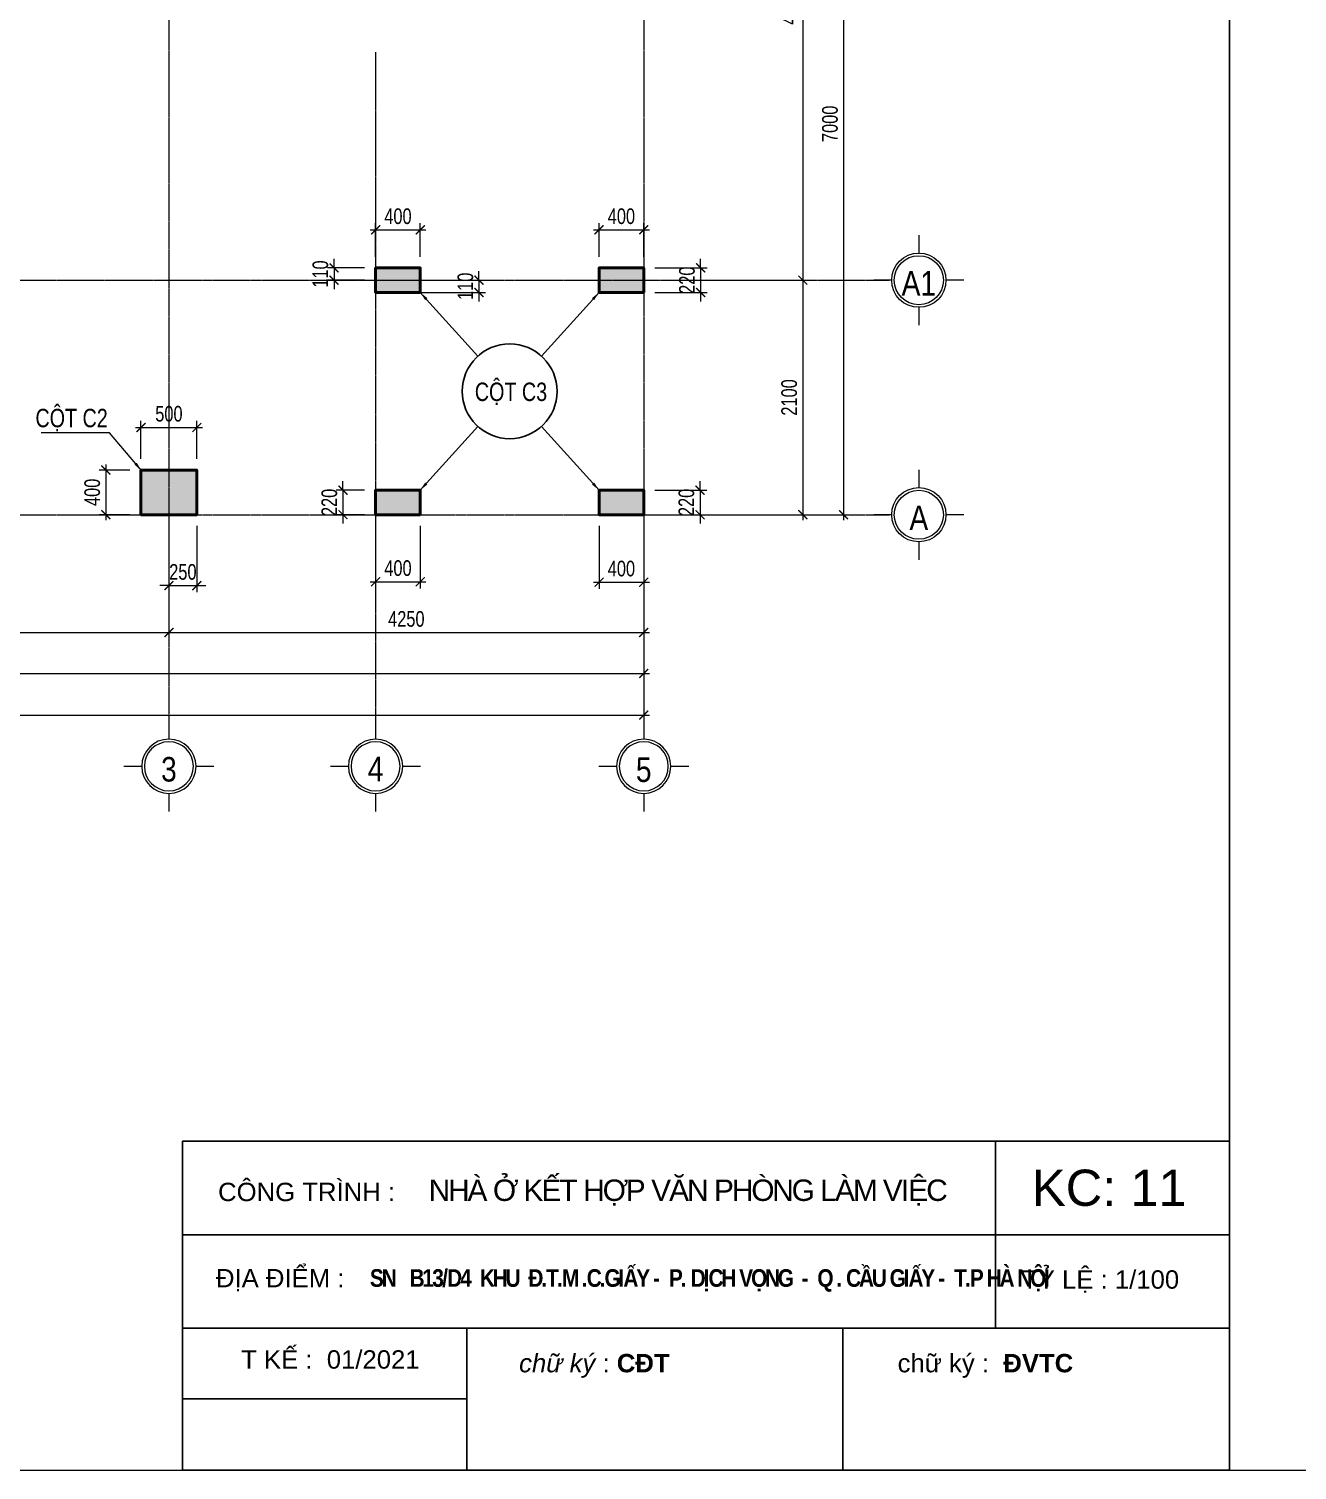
# Model space of a CAD drawing. Extents: x -165145 to 691808, y -202842 to 311040.
# Drawn here: x 591962 to 603314, y 153938 to 166844 of the extents above; entities that cross this region are included whole.
import ezdxf
from ezdxf.enums import TextEntityAlignment as Align

# ---------------------------------------------------------------- set-up
doc = ezdxf.new("R2010")
doc.units = 0
doc.header["$LTSCALE"] = 10
doc.header["$MEASUREMENT"] = 0
doc.linetypes.add('HIDDEN', pattern=[2.3807, 1.587, -0.7937])
doc.linetypes.add('TIM', pattern=[26.01, 10, -3, 0.01, -3, 10])
doc.layers.get('0').update_dxf_attribs({"linetype": 'CONTINUOUS'})
doc.layers.get('Defpoints').update_dxf_attribs({"color": 5, "linetype": 'CONTINUOUS'})
for name, color, linetype, lineweight in [('DIM', 8, 'CONTINUOUS', 13), ('GE_KC_NETKHUAT', 9, 'HIDDEN', 20), ('KHUNG', 9, 'CONTINUOUS', 13), ('TEXT', 4, 'CONTINUOUS', 20), ('TRUC', 251, 'TIM', 5), ('wall', 7, 'CONTINUOUS', 50)]:
    doc.layers.add(name, color=color, linetype=linetype, lineweight=lineweight)
for name, color, linetype in [('KCS_BORDER', 3, 'CONTINUOUS'), ('KCS_DIM', 1, 'CONTINUOUS'), ('KCS_TEXT', 2, 'CONTINUOUS')]:
    doc.layers.add(name, color=color, linetype=linetype)
doc.styles.add('KCS_BIGTEXT', font='arial.ttf', dxfattribs={"width": 0.75})
doc.styles.add('KCS_SMTEXT', font='arial.ttf', dxfattribs={"width": 0.7})
doc.styles.add('SMTEXT', font='arial.ttf', dxfattribs={"width": 0.7})
doc.styles.add('STYLE1', font='')
doc.styles.add('VNARIALH', font='', dxfattribs={"width": 0.75})
doc.styles.add('VnArialNarrowH', font='')
doc.styles.get('STYLE1').set_extended_font_data('.VnAvantH')
doc.styles.get('VNARIALH').set_extended_font_data('.VnArialH')
doc.styles.get('VnArialNarrowH').set_extended_font_data('.VnArial NarrowH')
doc.dimstyles.new('KCS_DIM50', dxfattribs={"dimscale": 50, "dimtxt": 2.5, "dimasz": 1.6, "dimexe": 1.2, "dimexo": 0, "dimgap": 1, "dimtad": 1, "dimdec": 0, "dimzin": 0, "dimdsep": 46, "dimtxsty": 'KCS_SMTEXT', "dimblk": 'ARCHTICK', "dimcen": 0, "dimdle": 1, "dimclrd": 256, "dimclre": 256, "dimclrt": 2, "dimadec": 0, "dimazin": 0, "dimtfac": 1, "dimtdec": 0, "dimtix": 1, "dimtmove": 2, "dimatfit": 3, "dimfxl": 1, "dimtolj": 1, "dimtzin": 0, "dimarcsym": 0})

# ---------------------------------------------------------------- blocks, each defined once
blk = doc.blocks.new('_ArchTick')
at = {"color": 0, "linetype": 'ByBlock', "const_width": 0.15}
blk.add_lwpolyline([(-0.5, -0.5), (0.5, 0.5)], dxfattribs=at)
blk = doc.blocks.new('*D408')
at = {"layer": 'Defpoints', "color": 0, "ltscale": 0.05, "transparency": 16777216}
for p in [(1370991, -232512), (1370991, -234612), (1372056, -234612)]:
    blk.add_point(p, dxfattribs=at)
at = {"layer": 'KCS_DIM', "color": 1, "lineweight": -2, "ltscale": 0.05, "transparency": 16777216}
for p, q in [((1371091, -232512), (1372116, -232512)), ((1372056, -232462), (1372056, -234662)), ((1371091, -234612), (1372116, -234612))]:
    blk.add_line(p, q, dxfattribs=at)
at = {"layer": 'KCS_DIM', "color": 1, "lineweight": -2, "ltscale": 0.05, "transparency": 16777216, "xscale": 80, "yscale": 80, "zscale": 80}
for p, rotation in [((1372056, -232512), 90), ((1372056, -234612), 270)]:
    blk.add_blockref('_ArchTick', p, dxfattribs=dict(at, rotation=rotation))
at = {"layer": 'KCS_DIM', "color": 2, "ltscale": 0.05, "transparency": 16777216, "insert": (1371934, -233562), "char_height": 140, "attachment_point": 5, "rotation": 90, "style": 'KCS_BIGTEXT'}
blk.add_mtext('\\A1;2100', dxfattribs=at)
blk = doc.blocks.new('*D409')
at = {"layer": 'Defpoints', "color": 0, "ltscale": 0.05, "transparency": 16777216}
for p in [(1369796, -227612), (1371679, -232512), (1372056, -232512)]:
    blk.add_point(p, dxfattribs=at)
at = {"layer": 'KCS_DIM', "color": 1, "lineweight": -2, "ltscale": 0.05, "transparency": 16777216}
for p, q in [((1369896, -227612), (1372116, -227612)), ((1372056, -227562), (1372056, -232562)), ((1371779, -232512), (1372116, -232512))]:
    blk.add_line(p, q, dxfattribs=at)
at = {"layer": 'KCS_DIM', "color": 1, "lineweight": -2, "ltscale": 0.05, "transparency": 16777216, "xscale": 80, "yscale": 80, "zscale": 80}
for p, rotation in [((1372056, -227612), 90), ((1372056, -232512), 270)]:
    blk.add_blockref('_ArchTick', p, dxfattribs=dict(at, rotation=rotation))
at = {"layer": 'KCS_DIM', "color": 2, "ltscale": 0.05, "transparency": 16777216, "insert": (1371934, -230062), "char_height": 140, "attachment_point": 5, "rotation": 90, "style": 'KCS_BIGTEXT'}
blk.add_mtext('\\A1;4900', dxfattribs=at)
blk = doc.blocks.new('*D410')
at = {"layer": 'Defpoints', "color": 0, "ltscale": 0.05, "transparency": 16777216}
for p in [(1370738, -227612), (1371634, -234612), (1372421, -234612)]:
    blk.add_point(p, dxfattribs=at)
at = {"layer": 'KCS_DIM', "color": 1, "lineweight": -2, "ltscale": 0.05, "transparency": 16777216}
for p, q in [((1370838, -227612), (1372481, -227612)), ((1372421, -227562), (1372421, -234662)), ((1371734, -234612), (1372481, -234612))]:
    blk.add_line(p, q, dxfattribs=at)
at = {"layer": 'KCS_DIM', "color": 1, "lineweight": -2, "ltscale": 0.05, "transparency": 16777216, "xscale": 80, "yscale": 80, "zscale": 80}
for p, rotation in [((1372421, -227612), 90), ((1372421, -234612), 270)]:
    blk.add_blockref('_ArchTick', p, dxfattribs=dict(at, rotation=rotation))
at = {"layer": 'KCS_DIM', "color": 2, "ltscale": 0.05, "transparency": 16777216, "insert": (1372299, -231112), "char_height": 140, "attachment_point": 5, "rotation": 90, "style": 'KCS_BIGTEXT'}
blk.add_mtext('\\A1;7000', dxfattribs=at)
blk = doc.blocks.new('tentruc')
at = {"layer": 'DIM'}
for p, q in [((0, 311), (0, 516)), ((-516, 0), (-311, 0)), ((-516, 0), (-311, 0)), ((311, 0), (516, 0)), ((311, 0), (516, 0)), ((0, -516), (0, -311))]:
    blk.add_line(p, q, dxfattribs=at)
at = {"layer": 'DIM', "ltscale": 0.5}
blk.add_circle((0, 0), 311, dxfattribs=at)
at = {"layer": 'DIM'}
blk.add_circle((0, 0), 281, dxfattribs=at)
at = {"layer": 'DIM', "color": 7, "linetype": 'ByBlock', "ltscale": 0.5, "style": 'VNARIALH', "width": 1.1}
blk.add_attdef('A', text='', height=281, dxfattribs=at).set_placement((0, -107), align=Align.CENTER)
blk = doc.blocks.new('*D442')
at = {"layer": 'Defpoints', "color": 0, "ltscale": 0.05, "transparency": 16777216}
for p in [(1355782, -234240), (1370632, -234240), (1370632, -236033)]:
    blk.add_point(p, dxfattribs=at)
at = {"layer": 'KCS_DIM', "color": 1, "lineweight": -2, "ltscale": 0.05, "transparency": 16777216}
for p, q in [((1355782, -234340), (1355782, -236093)), ((1370632, -234340), (1370632, -236093)), ((1355732, -236033), (1370682, -236033))]:
    blk.add_line(p, q, dxfattribs=at)
at = {"layer": 'KCS_DIM', "color": 1, "lineweight": -2, "ltscale": 0.05, "transparency": 16777216, "xscale": 80, "yscale": 80, "zscale": 80, "rotation": 180}
blk.add_blockref('_ArchTick', (1355782, -236033), dxfattribs=at)
at = {"layer": 'KCS_DIM', "color": 1, "lineweight": -2, "ltscale": 0.05, "transparency": 16777216, "xscale": 80, "yscale": 80, "zscale": 80}
blk.add_blockref('_ArchTick', (1370632, -236033), dxfattribs=at)
at = {"layer": 'KCS_DIM', "color": 2, "ltscale": 0.05, "transparency": 16777216, "insert": (1363207, -235912), "char_height": 140, "attachment_point": 5, "style": 'KCS_BIGTEXT'}
blk.add_mtext('\\A1;14850', dxfattribs=at)
blk = doc.blocks.new('*D443')
at = {"layer": 'Defpoints', "color": 0, "ltscale": 0.05, "transparency": 16777216}
for p in [(1366382, -234612), (1370632, -234612), (1370632, -235667)]:
    blk.add_point(p, dxfattribs=at)
at = {"layer": 'KCS_DIM', "color": 1, "lineweight": -2, "ltscale": 0.05, "transparency": 16777216}
for p, q in [((1366382, -234712), (1366382, -235727)), ((1370632, -234712), (1370632, -235727)), ((1366332, -235667), (1370682, -235667))]:
    blk.add_line(p, q, dxfattribs=at)
at = {"layer": 'KCS_DIM', "color": 1, "lineweight": -2, "ltscale": 0.05, "transparency": 16777216, "xscale": 80, "yscale": 80, "zscale": 80, "rotation": 180}
blk.add_blockref('_ArchTick', (1366382, -235667), dxfattribs=at)
at = {"layer": 'KCS_DIM', "color": 1, "lineweight": -2, "ltscale": 0.05, "transparency": 16777216, "xscale": 80, "yscale": 80, "zscale": 80}
blk.add_blockref('_ArchTick', (1370632, -235667), dxfattribs=at)
at = {"layer": 'KCS_DIM', "color": 2, "ltscale": 0.05, "transparency": 16777216, "insert": (1368507, -235546), "char_height": 140, "attachment_point": 5, "style": 'KCS_BIGTEXT'}
blk.add_mtext('\\A1;4250', dxfattribs=at)
blk = doc.blocks.new('*D444')
at = {"layer": 'Defpoints', "color": 0, "ltscale": 0.05, "transparency": 16777216}
for p in [(1361082, -234612), (1366382, -234612), (1366382, -235667)]:
    blk.add_point(p, dxfattribs=at)
at = {"layer": 'KCS_DIM', "color": 1, "lineweight": -2, "ltscale": 0.05, "transparency": 16777216}
for p, q in [((1361082, -234712), (1361082, -235727)), ((1366382, -234712), (1366382, -235727)), ((1361032, -235667), (1366432, -235667))]:
    blk.add_line(p, q, dxfattribs=at)
at = {"layer": 'KCS_DIM', "color": 1, "lineweight": -2, "ltscale": 0.05, "transparency": 16777216, "xscale": 80, "yscale": 80, "zscale": 80, "rotation": 180}
blk.add_blockref('_ArchTick', (1361082, -235667), dxfattribs=at)
at = {"layer": 'KCS_DIM', "color": 1, "lineweight": -2, "ltscale": 0.05, "transparency": 16777216, "xscale": 80, "yscale": 80, "zscale": 80}
blk.add_blockref('_ArchTick', (1366382, -235667), dxfattribs=at)
at = {"layer": 'KCS_DIM', "color": 2, "ltscale": 0.05, "transparency": 16777216, "insert": (1363732, -235546), "char_height": 140, "attachment_point": 5, "style": 'KCS_BIGTEXT'}
blk.add_mtext('\\A1;5300', dxfattribs=at)
blk = doc.blocks.new('*D452')
at = {"layer": 'Defpoints', "color": 0, "ltscale": 0.05, "transparency": 16777216}
for p in [(1353132, -234612), (1370632, -234612), (1370632, -236406)]:
    blk.add_point(p, dxfattribs=at)
at = {"layer": 'KCS_DIM', "color": 1, "lineweight": -2, "ltscale": 0.05, "transparency": 16777216}
for p, q in [((1353132, -234712), (1353132, -236466)), ((1370632, -234712), (1370632, -236466)), ((1353082, -236406), (1370682, -236406))]:
    blk.add_line(p, q, dxfattribs=at)
at = {"layer": 'KCS_DIM', "color": 1, "lineweight": -2, "ltscale": 0.05, "transparency": 16777216, "xscale": 80, "yscale": 80, "zscale": 80, "rotation": 180}
blk.add_blockref('_ArchTick', (1353132, -236406), dxfattribs=at)
at = {"layer": 'KCS_DIM', "color": 1, "lineweight": -2, "ltscale": 0.05, "transparency": 16777216, "xscale": 80, "yscale": 80, "zscale": 80}
blk.add_blockref('_ArchTick', (1370632, -236406), dxfattribs=at)
at = {"layer": 'KCS_DIM', "color": 2, "ltscale": 0.05, "transparency": 16777216, "insert": (1361882, -236285), "char_height": 140, "attachment_point": 5, "style": 'KCS_BIGTEXT'}
blk.add_mtext('\\A1;17500', dxfattribs=at)
blk = doc.blocks.new('*D465')
at = {"layer": 'Defpoints', "color": 0, "transparency": 16777216}
for p in [(1366382, -234612), (1366632, -234612), (1366632, -235247)]:
    blk.add_point(p, dxfattribs=at)
at = {"layer": 'KCS_DIM', "color": 1, "lineweight": -2, "transparency": 16777216}
for p, q in [((1366382, -234712), (1366382, -235307)), ((1366632, -234712), (1366632, -235307)), ((1366382, -235247), (1366302, -235247)), ((1366382, -235247), (1366632, -235247)), ((1366632, -235247), (1366712, -235247))]:
    blk.add_line(p, q, dxfattribs=at)
at = {"layer": 'KCS_DIM', "color": 1, "lineweight": -2, "transparency": 16777216, "xscale": 80, "yscale": 80, "zscale": 80}
blk.add_blockref('_ArchTick', (1366382, -235247), dxfattribs=at)
at = {"layer": 'KCS_DIM', "color": 1, "lineweight": -2, "transparency": 16777216, "xscale": 80, "yscale": 80, "zscale": 80, "rotation": 180}
blk.add_blockref('_ArchTick', (1366632, -235247), dxfattribs=at)
at = {"layer": 'KCS_DIM', "color": 2, "transparency": 16777216, "insert": (1366507, -235125), "char_height": 140, "attachment_point": 5, "style": 'KCS_BIGTEXT'}
blk.add_mtext('\\A1;250', dxfattribs=at)
blk = doc.blocks.new('*D466')
at = {"layer": 'Defpoints', "color": 0, "transparency": 16777216}
for p in [(1366632, -233831), (1366132, -234212), (1366632, -234212)]:
    blk.add_point(p, dxfattribs=at)
at = {"layer": 'KCS_DIM', "color": 1, "lineweight": -2, "transparency": 16777216}
for p, q in [((1366082, -233831), (1366682, -233831)), ((1366132, -234112), (1366132, -233771)), ((1366632, -234112), (1366632, -233771))]:
    blk.add_line(p, q, dxfattribs=at)
at = {"layer": 'KCS_DIM', "color": 1, "lineweight": -2, "transparency": 16777216, "xscale": 80, "yscale": 80, "zscale": 80, "rotation": 180}
blk.add_blockref('_ArchTick', (1366132, -233831), dxfattribs=at)
at = {"layer": 'KCS_DIM', "color": 1, "lineweight": -2, "transparency": 16777216, "xscale": 80, "yscale": 80, "zscale": 80}
blk.add_blockref('_ArchTick', (1366632, -233831), dxfattribs=at)
at = {"layer": 'KCS_DIM', "color": 2, "transparency": 16777216, "insert": (1366382, -233709), "char_height": 140, "attachment_point": 5, "style": 'KCS_BIGTEXT'}
blk.add_mtext('\\A1;500', dxfattribs=at)
blk = doc.blocks.new('*D467')
at = {"layer": 'Defpoints', "color": 0, "transparency": 16777216}
for p in [(1366132, -234212), (1365817, -234612), (1366132, -234612)]:
    blk.add_point(p, dxfattribs=at)
at = {"layer": 'KCS_DIM', "color": 1, "lineweight": -2, "transparency": 16777216}
for p, q in [((1366032, -234212), (1365757, -234212)), ((1365817, -234162), (1365817, -234662)), ((1366032, -234612), (1365757, -234612))]:
    blk.add_line(p, q, dxfattribs=at)
at = {"layer": 'KCS_DIM', "color": 1, "lineweight": -2, "transparency": 16777216, "xscale": 80, "yscale": 80, "zscale": 80}
for p, rotation in [((1365817, -234212), 90), ((1365817, -234612), 270)]:
    blk.add_blockref('_ArchTick', p, dxfattribs=dict(at, rotation=rotation))
at = {"layer": 'KCS_DIM', "color": 2, "transparency": 16777216, "insert": (1365696, -234412), "char_height": 140, "attachment_point": 5, "rotation": 90, "style": 'KCS_BIGTEXT'}
blk.add_mtext('\\A1;400', dxfattribs=at)
blk = doc.blocks.new('*D412')
at = {"layer": 'Defpoints', "color": 0, "transparency": 16777216}
for p in [(1370632, -234392), (1370632, -234612), (1371136, -234612)]:
    blk.add_point(p, dxfattribs=at)
at = {"layer": 'KCS_DIM', "color": 1, "lineweight": -2, "transparency": 16777216}
for p, q in [((1371136, -234392), (1371136, -234312)), ((1370732, -234392), (1371196, -234392)), ((1371136, -234392), (1371136, -234612)), ((1370732, -234612), (1371196, -234612)), ((1371136, -234612), (1371136, -234692))]:
    blk.add_line(p, q, dxfattribs=at)
at = {"layer": 'KCS_DIM', "color": 1, "lineweight": -2, "transparency": 16777216, "xscale": 80, "yscale": 80, "zscale": 80}
for p, rotation in [((1371136, -234392), 270), ((1371136, -234612), 90)]:
    blk.add_blockref('_ArchTick', p, dxfattribs=dict(at, rotation=rotation))
at = {"layer": 'KCS_DIM', "color": 2, "transparency": 16777216, "insert": (1371014, -234502), "char_height": 140, "attachment_point": 5, "rotation": 90, "style": 'KCS_BIGTEXT'}
blk.add_mtext('\\A1;220', dxfattribs=at)
blk = doc.blocks.new('*D413')
at = {"layer": 'Defpoints', "color": 0, "transparency": 16777216}
for p in [(1370232, -234612), (1370632, -234612), (1370632, -235217)]:
    blk.add_point(p, dxfattribs=at)
at = {"layer": 'KCS_DIM', "color": 1, "lineweight": -2, "transparency": 16777216}
for p, q in [((1370232, -234712), (1370232, -235277)), ((1370632, -234712), (1370632, -235277)), ((1370182, -235217), (1370682, -235217))]:
    blk.add_line(p, q, dxfattribs=at)
at = {"layer": 'KCS_DIM', "color": 1, "lineweight": -2, "transparency": 16777216, "xscale": 80, "yscale": 80, "zscale": 80, "rotation": 180}
blk.add_blockref('_ArchTick', (1370232, -235217), dxfattribs=at)
at = {"layer": 'KCS_DIM', "color": 1, "lineweight": -2, "transparency": 16777216, "xscale": 80, "yscale": 80, "zscale": 80}
blk.add_blockref('_ArchTick', (1370632, -235217), dxfattribs=at)
at = {"layer": 'KCS_DIM', "color": 2, "transparency": 16777216, "insert": (1370432, -235095), "char_height": 140, "attachment_point": 5, "style": 'KCS_BIGTEXT'}
blk.add_mtext('\\A1;400', dxfattribs=at)
blk = doc.blocks.new('*D414')
at = {"layer": 'Defpoints', "color": 0, "transparency": 16777216}
for p in [(1368232, -234392), (1367940, -234612), (1368232, -234612)]:
    blk.add_point(p, dxfattribs=at)
at = {"layer": 'KCS_DIM', "color": 1, "lineweight": -2, "transparency": 16777216}
for p, q in [((1367940, -234392), (1367940, -234312)), ((1368132, -234392), (1367880, -234392)), ((1367940, -234392), (1367940, -234612)), ((1368132, -234612), (1367880, -234612)), ((1367940, -234612), (1367940, -234692))]:
    blk.add_line(p, q, dxfattribs=at)
at = {"layer": 'KCS_DIM', "color": 1, "lineweight": -2, "transparency": 16777216, "xscale": 80, "yscale": 80, "zscale": 80}
for p, rotation in [((1367940, -234392), 270), ((1367940, -234612), 90)]:
    blk.add_blockref('_ArchTick', p, dxfattribs=dict(at, rotation=rotation))
at = {"layer": 'KCS_DIM', "color": 2, "transparency": 16777216, "insert": (1367818, -234502), "char_height": 140, "attachment_point": 5, "rotation": 90, "style": 'KCS_BIGTEXT'}
blk.add_mtext('\\A1;220', dxfattribs=at)
blk = doc.blocks.new('*D415')
at = {"layer": 'Defpoints', "color": 0, "transparency": 16777216}
for p in [(1368232, -234612), (1368632, -234612), (1368632, -235212)]:
    blk.add_point(p, dxfattribs=at)
at = {"layer": 'KCS_DIM', "color": 1, "lineweight": -2, "transparency": 16777216}
for p, q in [((1368232, -234712), (1368232, -235272)), ((1368632, -234712), (1368632, -235272)), ((1368182, -235212), (1368682, -235212))]:
    blk.add_line(p, q, dxfattribs=at)
at = {"layer": 'KCS_DIM', "color": 1, "lineweight": -2, "transparency": 16777216, "xscale": 80, "yscale": 80, "zscale": 80, "rotation": 180}
blk.add_blockref('_ArchTick', (1368232, -235212), dxfattribs=at)
at = {"layer": 'KCS_DIM', "color": 1, "lineweight": -2, "transparency": 16777216, "xscale": 80, "yscale": 80, "zscale": 80}
blk.add_blockref('_ArchTick', (1368632, -235212), dxfattribs=at)
at = {"layer": 'KCS_DIM', "color": 2, "transparency": 16777216, "insert": (1368432, -235091), "char_height": 140, "attachment_point": 5, "style": 'KCS_BIGTEXT'}
blk.add_mtext('\\A1;400', dxfattribs=at)
blk = doc.blocks.new('*D416')
at = {"layer": 'Defpoints', "color": 0, "transparency": 16777216}
for p in [(1368632, -232061), (1368232, -232402), (1368632, -232402)]:
    blk.add_point(p, dxfattribs=at)
at = {"layer": 'KCS_DIM', "color": 1, "lineweight": -2, "transparency": 16777216}
for p, q in [((1368182, -232061), (1368682, -232061)), ((1368232, -232302), (1368232, -232001)), ((1368632, -232302), (1368632, -232001))]:
    blk.add_line(p, q, dxfattribs=at)
at = {"layer": 'KCS_DIM', "color": 1, "lineweight": -2, "transparency": 16777216, "xscale": 80, "yscale": 80, "zscale": 80, "rotation": 180}
blk.add_blockref('_ArchTick', (1368232, -232061), dxfattribs=at)
at = {"layer": 'KCS_DIM', "color": 1, "lineweight": -2, "transparency": 16777216, "xscale": 80, "yscale": 80, "zscale": 80}
blk.add_blockref('_ArchTick', (1368632, -232061), dxfattribs=at)
at = {"layer": 'KCS_DIM', "color": 2, "transparency": 16777216, "insert": (1368432, -231940), "char_height": 140, "attachment_point": 5, "style": 'KCS_BIGTEXT'}
blk.add_mtext('\\A1;400', dxfattribs=at)
blk = doc.blocks.new('*D417')
at = {"layer": 'Defpoints', "color": 0, "transparency": 16777216}
for p in [(1370632, -232061), (1370232, -232402), (1370632, -232402)]:
    blk.add_point(p, dxfattribs=at)
at = {"layer": 'KCS_DIM', "color": 1, "lineweight": -2, "transparency": 16777216}
for p, q in [((1370182, -232061), (1370682, -232061)), ((1370232, -232302), (1370232, -232001)), ((1370632, -232302), (1370632, -232001))]:
    blk.add_line(p, q, dxfattribs=at)
at = {"layer": 'KCS_DIM', "color": 1, "lineweight": -2, "transparency": 16777216, "xscale": 80, "yscale": 80, "zscale": 80, "rotation": 180}
blk.add_blockref('_ArchTick', (1370232, -232061), dxfattribs=at)
at = {"layer": 'KCS_DIM', "color": 1, "lineweight": -2, "transparency": 16777216, "xscale": 80, "yscale": 80, "zscale": 80}
blk.add_blockref('_ArchTick', (1370632, -232061), dxfattribs=at)
at = {"layer": 'KCS_DIM', "color": 2, "transparency": 16777216, "insert": (1370432, -231940), "char_height": 140, "attachment_point": 5, "style": 'KCS_BIGTEXT'}
blk.add_mtext('\\A1;400', dxfattribs=at)
blk = doc.blocks.new('*D418')
at = {"layer": 'Defpoints', "color": 0, "transparency": 16777216}
for p in [(1368232, -232402), (1367860, -232512), (1368232, -232512)]:
    blk.add_point(p, dxfattribs=at)
at = {"layer": 'KCS_DIM', "color": 1, "lineweight": -2, "transparency": 16777216}
for p, q in [((1367860, -232402), (1367860, -232322)), ((1368132, -232402), (1367800, -232402)), ((1367860, -232402), (1367860, -232512)), ((1368132, -232512), (1367800, -232512)), ((1367860, -232512), (1367860, -232592))]:
    blk.add_line(p, q, dxfattribs=at)
at = {"layer": 'KCS_DIM', "color": 1, "lineweight": -2, "transparency": 16777216, "xscale": 80, "yscale": 80, "zscale": 80}
for p, rotation in [((1367860, -232402), 270), ((1367860, -232512), 90)]:
    blk.add_blockref('_ArchTick', p, dxfattribs=dict(at, rotation=rotation))
at = {"layer": 'KCS_DIM', "color": 2, "transparency": 16777216, "insert": (1367738, -232457), "char_height": 140, "attachment_point": 5, "rotation": 90, "style": 'KCS_BIGTEXT'}
blk.add_mtext('\\A1;110', dxfattribs=at)
blk = doc.blocks.new('*D419')
at = {"layer": 'Defpoints', "color": 0, "transparency": 16777216}
for p in [(1370632, -232402), (1370632, -232622), (1371141, -232622)]:
    blk.add_point(p, dxfattribs=at)
at = {"layer": 'KCS_DIM', "color": 1, "lineweight": -2, "transparency": 16777216}
for p, q in [((1371141, -232402), (1371141, -232322)), ((1370732, -232402), (1371201, -232402)), ((1371141, -232402), (1371141, -232622)), ((1370732, -232622), (1371201, -232622)), ((1371141, -232622), (1371141, -232702))]:
    blk.add_line(p, q, dxfattribs=at)
at = {"layer": 'KCS_DIM', "color": 1, "lineweight": -2, "transparency": 16777216, "xscale": 80, "yscale": 80, "zscale": 80}
for p, rotation in [((1371141, -232402), 270), ((1371141, -232622), 90)]:
    blk.add_blockref('_ArchTick', p, dxfattribs=dict(at, rotation=rotation))
at = {"layer": 'KCS_DIM', "color": 2, "transparency": 16777216, "insert": (1371019, -232512), "char_height": 140, "attachment_point": 5, "rotation": 90, "style": 'KCS_BIGTEXT'}
blk.add_mtext('\\A1;220', dxfattribs=at)
blk = doc.blocks.new('*D420')
at = {"layer": 'Defpoints', "color": 0, "transparency": 16777216}
for p in [(1368232, -232512), (1368232, -232622), (1369157, -232622)]:
    blk.add_point(p, dxfattribs=at)
at = {"layer": 'KCS_DIM', "color": 1, "lineweight": -2, "transparency": 16777216}
for p, q in [((1369157, -232512), (1369157, -232432)), ((1368332, -232512), (1369217, -232512)), ((1369157, -232512), (1369157, -232622)), ((1368332, -232622), (1369217, -232622)), ((1369157, -232622), (1369157, -232702))]:
    blk.add_line(p, q, dxfattribs=at)
at = {"layer": 'KCS_DIM', "color": 1, "lineweight": -2, "transparency": 16777216, "xscale": 80, "yscale": 80, "zscale": 80}
for p, rotation in [((1369157, -232512), 270), ((1369157, -232622), 90)]:
    blk.add_blockref('_ArchTick', p, dxfattribs=dict(at, rotation=rotation))
at = {"layer": 'KCS_DIM', "color": 2, "transparency": 16777216, "insert": (1369036, -232567), "char_height": 140, "attachment_point": 5, "rotation": 90, "style": 'KCS_BIGTEXT'}
blk.add_mtext('\\A1;110', dxfattribs=at)
blk = doc.blocks.new('A$Ccffc6bf1')
at = {"layer": 'wall', "ltscale": 0.05}
h = blk.add_hatch(dxfattribs=at)
h.set_pattern_fill('AR-CONC', color=256, angle=90, style=0)
h.set_pattern_definition([(40, (162543.564, -914363.38), (-0.62752135, 7.172601826), [0.75, -8.25]), (95, (162543.564, -914363.38), (7.521921337, -1.387513336), [0.6, -6.6]), (349.5486, (162543.5116, -914362.7826), (6.89439542, 5.785093817), [0.6374019, -7.01142112]), (43.8158, (162545.564, -914363.38), (-1.65519014, 10.67241049), [1.125, -12.375]), (353.3644, (162545.426, -914362.491), (9.74117871, 9.34662706), [0.95610288, -10.51713]), (98.8158, (162545.564, -914363.38), (9.74118601, 9.34661945), [0.9, -9.9]), (69, (162545.064, -914362.38), (-4.026188907, 5.96907052), [0.75, -8.25]), (124, (162545.064, -914362.38), (7.25150045, 2.43315332), [0.6, -6.6]), (18.5486, (162544.7284, -914361.883), (3.225304967, 8.402226286), [0.6374019, -7.01142112]), (52.5, (162543.564, -914363.3803), (3.328938538, 0.121598553), [0, -6.52, 0, -6.7, 0, -6.625]), (82.5, (162543.564, -914363.3803), (3.944117119, 2.630695374), [0, -3.82, 0, -6.37, 0, -2.525]), (122.5, (162543.564, -914365.6103), (-0.225548717, 5.338224362), [0, -2.5, 0, -7.8, 0, -10.35]), (132.5, (162543.564, -914366.6103), (1.001049823, 5.831861693), [0, -3.25, 0, -5.18, 0, -7.35])])
h.paths.add_polyline_path([(22057.5, 10766), (22057.5, 10546), (22457.5, 10546), (22457.5, 10766)])
h = blk.add_hatch(dxfattribs=at)
h.set_pattern_fill('AR-CONC', color=256, angle=90, style=0)
h.set_pattern_definition([(40, (164543.564, -914363.38), (-0.62752135, 7.172601826), [0.75, -8.25]), (95, (164543.564, -914363.38), (7.521921337, -1.387513336), [0.6, -6.6]), (349.5486, (164543.5116, -914362.7826), (6.89439542, 5.785093817), [0.6374019, -7.01142112]), (43.8158, (164545.564, -914363.38), (-1.65519014, 10.67241049), [1.125, -12.375]), (353.3644, (164545.426, -914362.491), (9.74117871, 9.34662706), [0.95610288, -10.51713]), (98.8158, (164545.564, -914363.38), (9.74118601, 9.34661945), [0.9, -9.9]), (69, (164545.064, -914362.38), (-4.026188907, 5.96907052), [0.75, -8.25]), (124, (164545.064, -914362.38), (7.25150045, 2.43315332), [0.6, -6.6]), (18.5486, (164544.7284, -914361.883), (3.225304967, 8.402226286), [0.6374019, -7.01142112]), (52.5, (164543.564, -914363.3803), (3.328938538, 0.121598553), [0, -6.52, 0, -6.7, 0, -6.625]), (82.5, (164543.564, -914363.3803), (3.944117119, 2.630695374), [0, -3.82, 0, -6.37, 0, -2.525]), (122.5, (164543.564, -914365.6103), (-0.225548717, 5.338224362), [0, -2.5, 0, -7.8, 0, -10.35]), (132.5, (164543.564, -914366.6103), (1.001049823, 5.831861693), [0, -3.25, 0, -5.18, 0, -7.35])])
h.paths.add_polyline_path([(24057.5, 10766), (24057.5, 10546), (24457.5, 10546), (24457.5, 10766)])
h = blk.add_hatch(dxfattribs=at)
h.set_pattern_fill('AR-CONC', color=256, style=0)
h.set_pattern_definition([(310, (-981624.652, -161904.702), (7.172601826, 0.62752135), [0.75, -8.25]), (5, (-981624.652, -161904.702), (-1.387513336, -7.521921337), [0.6, -6.6]), (259.5486, (-981624.054, -161904.6496), (5.785093817, -6.89439542), [0.6374019, -7.01142112]), (313.8158, (-981624.652, -161906.702), (10.67241049, 1.65519014), [1.125, -12.375]), (263.3644, (-981623.763, -161906.564), (9.34662706, -9.74117871), [0.95610288, -10.51713]), (8.8158, (-981624.652, -161906.702), (9.34661945, -9.74118601), [0.9, -9.9]), (339, (-981623.652, -161906.202), (5.96907052, 4.026188907), [0.75, -8.25]), (34, (-981623.652, -161906.202), (2.43315332, -7.25150045), [0.6, -6.6]), (288.5486, (-981623.1546, -161905.8664), (8.402226286, -3.225304967), [0.6374019, -7.01142112]), (322.5, (-981624.652, -161904.702), (0.121598553, -3.328938538), [0, -6.52, 0, -6.7, 0, -6.625]), (352.5, (-981624.652, -161904.702), (2.630695374, -3.944117119), [0, -3.82, 0, -6.37, 0, -2.525]), (32.5, (-981626.882, -161904.702), (5.338224362, 0.225548717), [0, -2.5, 0, -7.8, 0, -10.35]), (42.5, (-981627.882, -161904.702), (5.831861693, -1.001049823), [0, -3.25, 0, -5.18, 0, -7.35])])
h.paths.add_polyline_path([(20457.5, 8956), (19957.5, 8956), (19957.5, 8556), (20457.5, 8556)])
h = blk.add_hatch(dxfattribs=at)
h.set_pattern_fill('AR-CONC', color=256, angle=90, style=0)
h.set_pattern_definition([(40, (162543.564, -916353.38), (-0.62752135, 7.172601826), [0.75, -8.25]), (95, (162543.564, -916353.38), (7.521921337, -1.387513336), [0.6, -6.6]), (349.5486, (162543.5116, -916352.7826), (6.89439542, 5.785093817), [0.6374019, -7.01142112]), (43.8158, (162545.564, -916353.38), (-1.65519014, 10.67241049), [1.125, -12.375]), (353.3644, (162545.426, -916352.491), (9.74117871, 9.34662706), [0.95610288, -10.51713]), (98.8158, (162545.564, -916353.38), (9.74118601, 9.34661945), [0.9, -9.9]), (69, (162545.064, -916352.38), (-4.026188907, 5.96907052), [0.75, -8.25]), (124, (162545.064, -916352.38), (7.25150045, 2.43315332), [0.6, -6.6]), (18.5486, (162544.7284, -916351.883), (3.225304967, 8.402226286), [0.6374019, -7.01142112]), (52.5, (162543.564, -916353.3803), (3.328938538, 0.121598553), [0, -6.52, 0, -6.7, 0, -6.625]), (82.5, (162543.564, -916353.3803), (3.944117119, 2.630695374), [0, -3.82, 0, -6.37, 0, -2.525]), (122.5, (162543.564, -916355.6103), (-0.225548717, 5.338224362), [0, -2.5, 0, -7.8, 0, -10.35]), (132.5, (162543.564, -916356.6103), (1.001049823, 5.831861693), [0, -3.25, 0, -5.18, 0, -7.35])])
h.paths.add_polyline_path([(22057.5, 8776), (22057.5, 8556), (22457.5, 8556), (22457.5, 8776)])
h = blk.add_hatch(dxfattribs=at)
h.set_pattern_fill('AR-CONC', color=256, angle=90, style=0)
h.set_pattern_definition([(40, (164543.564, -916353.371), (-0.62752135, 7.172601826), [0.75, -8.25]), (95, (164543.564, -916353.371), (7.521921337, -1.387513336), [0.6, -6.6]), (349.5486, (164543.5116, -916352.7734), (6.89439542, 5.785093817), [0.6374019, -7.01142112]), (43.8158, (164545.564, -916353.371), (-1.65519014, 10.67241049), [1.125, -12.375]), (353.3644, (164545.426, -916352.482), (9.74117871, 9.34662706), [0.95610288, -10.51713]), (98.8158, (164545.564, -916353.371), (9.74118601, 9.34661945), [0.9, -9.9]), (69, (164545.064, -916352.371), (-4.026188907, 5.96907052), [0.75, -8.25]), (124, (164545.064, -916352.371), (7.25150045, 2.43315332), [0.6, -6.6]), (18.5486, (164544.7284, -916351.874), (3.225304967, 8.402226286), [0.6374019, -7.01142112]), (52.5, (164543.564, -916353.371), (3.328938538, 0.121598553), [0, -6.52, 0, -6.7, 0, -6.625]), (82.5, (164543.564, -916353.371), (3.944117119, 2.630695374), [0, -3.82, 0, -6.37, 0, -2.525]), (122.5, (164543.564, -916355.601), (-0.225548717, 5.338224362), [0, -2.5, 0, -7.8, 0, -10.35]), (132.5, (164543.564, -916356.601), (1.001049823, 5.831861693), [0, -3.25, 0, -5.18, 0, -7.35])])
h.paths.add_polyline_path([(24057.5, 8776), (24057.5, 8556), (24457.5, 8556), (24457.5, 8776)])
at = {"layer": 'KCS_BORDER', "ltscale": 0.05}
for p, q in [((20329.7, 0), (20329.7, 2946.1)), ((20329.7, 2946.1), (29700, 2946.1))]:
    blk.add_line(p, q, dxfattribs=at)
blk.add_lwpolyline([(29700, 2946.1), (20329.7, 2946.1), (20329.7, 0), (29700, 0)], close=True, dxfattribs=at)
at = {"layer": 'KCS_DIM', "ltscale": 0.05}
for p, q in [((27605.2, 2946.1), (27605.2, 1270.3)), ((20329.7, 2108.2), (29700, 2108.2)), ((20329.7, 1270.3), (29700, 1270.3)), ((22873.4, 0), (22873.4, 1270.3)), ((26239.9, 0), (26239.9, 1270.3)), ((20329.7, 637.4), (22873.4, 637.4))]:
    blk.add_line(p, q, dxfattribs=at)
blk.add_circle((23257.5, 9661), 424.4, dxfattribs=at)
at = {"layer": 'KHUNG', "color": 7}
for points in [[(0, 0), (29700, 0), (29700, 21000), (0, 21000)], [(29700, 0), (59400, 0), (59400, 21000), (29700, 21000)]]:
    blk.add_lwpolyline(points, close=True, dxfattribs=at)
at = {"layer": 'TRUC', "ltscale": 0.05}
for p, q in [((20207.5, 17138.3), (20207.5, 6705.8)), ((24457.5, 17138.3), (24457.5, 6705.8)), ((22057.5, 12696.8), (22057.5, 6705.8)), ((5292.4, 10655.9), (26653.4, 10655.9)), ((5292.4, 8555.9), (26653.4, 8555.9))]:
    blk.add_line(p, q, dxfattribs=at)
at = {"layer": 'wall', "ltscale": 0.05}
for p, q in [((20347.5, 8956), (20457.5, 8956)), ((20457.5, 8956), (20457.5, 8666))]:
    blk.add_line(p, q, dxfattribs=at)
for points in [[(22457.5, 10546), (22457.5, 10766), (22057.5, 10766), (22057.5, 10546)], [(24457.5, 10546), (24457.5, 10766), (24057.5, 10766), (24057.5, 10546)], [(19957.5, 8556), (20457.5, 8556), (20457.5, 8956), (19957.5, 8956)], [(22457.5, 8556), (22457.5, 8776), (22057.5, 8776), (22057.5, 8556)], [(24457.5, 8556), (24457.5, 8776), (24057.5, 8776), (24057.5, 8556)]]:
    blk.add_lwpolyline(points, close=True, dxfattribs=at)
at = {"layer": 'TEXT'}
ref = blk.add_blockref('tentruc', (26919.7, 10655.9), dxfattribs=dict(at, xscale=0.78125, yscale=0.78125, zscale=0.78125, rotation=180))
ref.add_attrib('A', 'A1', dxfattribs={"color": 7, "linetype": 'ByBlock', "ltscale": 0.5, "height": 219.73, "style": 'VnArialNarrowH'}).set_placement((26919.7, 10518.6), align=Align.CENTER)
ref = blk.add_blockref('tentruc', (26919.7, 8555.9), dxfattribs=dict(at, xscale=0.78125, yscale=0.78125, zscale=0.78125, rotation=180))
ref.add_attrib('A', 'A', dxfattribs={"color": 7, "linetype": 'ByBlock', "ltscale": 0.5, "height": 219.7, "style": 'VnArialNarrowH'}).set_placement((26919.7, 8418.6), align=Align.CENTER)
ref = blk.add_blockref('tentruc', (20207.5, 6302.8), dxfattribs=dict(at, xscale=-0.78125, yscale=0.78125, zscale=0.78125, rotation=180))
ref.add_attrib('A', '3', dxfattribs={"color": 7, "linetype": 'ByBlock', "ltscale": 0.5, "height": 219.7, "style": 'VnArialNarrowH'}).set_placement((20207.5, 6166.4), align=Align.CENTER)
ref = blk.add_blockref('tentruc', (22057.5, 6302.8), dxfattribs=dict(at, xscale=-0.78125, yscale=0.78125, zscale=0.78125, rotation=180))
ref.add_attrib('A', '4', dxfattribs={"color": 7, "linetype": 'ByBlock', "ltscale": 0.5, "height": 219.7, "style": 'VnArialNarrowH'}).set_placement((22057.5, 6169.4), align=Align.CENTER)
ref = blk.add_blockref('tentruc', (24457.5, 6302.8), dxfattribs=dict(at, xscale=-0.78125, yscale=0.78125, zscale=0.78125, rotation=180))
ref.add_attrib('A', '5', dxfattribs={"color": 7, "linetype": 'ByBlock', "ltscale": 0.5, "height": 219.7, "style": 'VnArialNarrowH'}).set_placement((24457.5, 6162.7), align=Align.CENTER)
at = {"layer": 'KCS_DIM', "ltscale": 0.05, "attachment_point": 1}
for s, insert, char_height, width, style in [('{\\W1;CÔNG TRÌNH :}', (20647.7, 2573.8), 164.588, 5025.904, 'KCS_SMTEXT'), ('{\\W1;\\T0.9;NHÀ Ở KẾT HỢP VĂN PHÒNG LÀM VIỆC}', (22532.4, 2602.6), 191.52, 5096.799, 'KCS_SMTEXT'), ('{\\W1;KC: 11}', (27932.2, 2691.1), 324.188, 7187.985, 'KCS_SMTEXT'), ('{\\W1;ĐỊA ĐIỂM :}', (20628.8, 1801.8), 164.588, 5025.904, 'KCS_SMTEXT'), ('{\\fArial|b1|i0|c0|p34;\\W0.85;\\T0.75; SN   B13/D4  KHU  Đ.T.M .C.GIẤY -  P. DỊCH VỌNG  -  Q . CẦU GIẤY -  T.P HÀ NỘI}', (21962.1, 1799.8), 158.0159, 5852.29, 'SMTEXT'), ('{\\W1;TỶ LỆ : 1/100}', (27843.9, 1789.7), 164.588, 5025.904, 'KCS_SMTEXT'), ('{\\W1;T KẾ :  01/2021}', (20854.2, 1073.8), 164.588, 5025.904, 'KCS_SMTEXT'), ('{\\fArial|b0|i1|c0|p34;\\W1;chữ ký\\fArial|b0|i0|c0|p34; : \\fArial|b1|i0|c0|p34;CĐT}', (23342.4, 1040.9), 164.588, 5025.904, 'KCS_SMTEXT'), ('{\\W1;chữ ký :  \\fArial|b1|i0|c0|p34;ĐVTC}', (26729.9, 1040.9), 164.588, 5025.904, 'KCS_SMTEXT')]:
    blk.add_mtext(s, dxfattribs=dict(at, insert=insert, char_height=char_height, width=width, style=style))
at = {"layer": 'KCS_TEXT', "ltscale": 0.05, "style": 'STYLE1', "width": 0.8}
for s, p in [('CỘT C3  ', (23691, 9574)), ('CỘT C2  ', (19758.4, 9339))]:
    blk.add_text(s, height=165, dxfattribs=at).set_placement(p, align=Align.RIGHT)
at = {"layer": 'KCS_DIM', "ltscale": 0.05}
for base, p1, p2, picture, middle in [((25881.4, 10655.9), (23622.1, 15555.9), (25504.7, 10655.9), '*D409', (25760, 13105.9)), ((26246.4, 8555.9), (24563.6, 15555.9), (25460.1, 8555.9), '*D410', (26125, 12055.9)), ((25881.4, 8555.9), (24816.4, 10655.9), (24816.4, 8555.9), '*D408', (25760, 9605.9))]:
    dim = blk.add_linear_dim(base=base, p1=p1, p2=p2, angle=90, dimstyle='KCS_DIM50', dxfattribs=at)
    dim.commit()
    dim.dimension.update_dxf_attribs({"geometry": picture, "text_midpoint": middle, "insert": (-1346174.3, 243168)})
at = {"layer": 'KCS_DIM'}
for base, p1, p2, picture, middle in [((22457.5, 11106.9), (22057.5, 10766), (22457.5, 10766), '*D416', (22257.5, 11228.4)), ((24457.5, 11106.9), (24057.5, 10766), (24457.5, 10766), '*D417', (24257.5, 11228.4)), ((20457.5, 9337.4), (19957.8, 8956), (20457.5, 8956), '*D466', (20207.7, 9458.9)), ((20457.5, 7921.4), (20207.5, 8555.9), (20457.5, 8556), '*D465', (20332.5, 8042.9)), ((22457.5, 7955.9), (22057.5, 8555.9), (22457.5, 8555.9), '*D415', (22257.5, 8077.4)), ((24457.5, 7951.4), (24057.5, 8556), (24457.5, 8555.9), '*D413', (24257.5, 8072.8))]:
    dim = blk.add_linear_dim(base=base, p1=p1, p2=p2, dimstyle='KCS_DIM50', dxfattribs=at)
    dim.commit()
    dim.dimension.update_dxf_attribs({"geometry": picture, "text_midpoint": middle, "insert": (-1346174.3, 243168)})
for base, p1, p2, picture, middle in [((21685.5, 10656), (22057.5, 10766), (22057.5, 10656), '*D418', (21564, 10711)), ((24966.5, 10546), (24457.5, 10766), (24457.5, 10546), '*D419', (24845, 10656)), ((22983, 10546), (22057.5, 10656), (22057.5, 10546), '*D420', (22861.5, 10601)), ((19643, 8555.9), (19957.5, 8956), (19957.5, 8555.9), '*D467', (19521.5, 8755.9)), ((21765.5, 8555.9), (22057.5, 8776), (22057.5, 8555.9), '*D414', (21644, 8665.9)), ((24961.5, 8555.9), (24457.5, 8776), (24457.5, 8555.9), '*D412', (24840, 8665.9))]:
    dim = blk.add_linear_dim(base=base, p1=p1, p2=p2, angle=90, dimstyle='KCS_DIM50', dxfattribs=at)
    dim.commit()
    dim.dimension.update_dxf_attribs({"geometry": picture, "text_midpoint": middle, "insert": (-1346174.3, 243168)})
at = {"layer": 'KCS_DIM', "ltscale": 0.05}
for base, p1, p2, picture, middle in [((24457.5, 7134.6), (9607.5, 8928.1), (24457.5, 8928.1), '*D442', (17032.5, 7256.1)), ((24457.5, 6761.5), (6957.5, 8555.9), (24457.5, 8555.9), '*D452', (15707.5, 6883)), ((20207.5, 7500.5), (14907.5, 8555.9), (20207.5, 8555.9), '*D444', (17557.5, 7622)), ((24457.5, 7500.5), (20207.5, 8555.9), (24457.5, 8555.9), '*D443', (22332.5, 7622))]:
    dim = blk.add_linear_dim(base=base, p1=p1, p2=p2, dimstyle='KCS_DIM50', dxfattribs=at)
    dim.commit()
    dim.dimension.update_dxf_attribs({"geometry": picture, "text_midpoint": middle, "insert": (-1346174.3, 243168)})
at = {"layer": 'KCS_BORDER', "ltscale": 0.05}
blk.add_leader([(19961.1, 8952.1), (19676.4, 9289.1), (19063.4, 9289.1)], dimstyle='KCS_DIM50', override={"dimgap": 25, "dimtad": 0}, dxfattribs=at)
at = {"layer": 'KCS_DIM'}
for points in [[(22457.5, 10546), (22972.9, 9975.8)], [(24057.5, 10546), (23542.1, 9975.8)], [(22457.5, 8776), (22972.9, 9346.1)], [(24057.5, 8776), (23542.1, 9346.1)]]:
    blk.add_leader(points, dimstyle='KCS_DIM50', override={"dimgap": 25, "dimtad": 0}, dxfattribs=at)

msp = doc.modelspace()

# ---------------------------------------------------------------- block references
at = {"layer": 'GE_KC_NETKHUAT'}
msp.add_blockref('A$Ccffc6bf1', (573008.10219, 153937.66595), dxfattribs=at)

doc.saveas('drawing.dxf')
